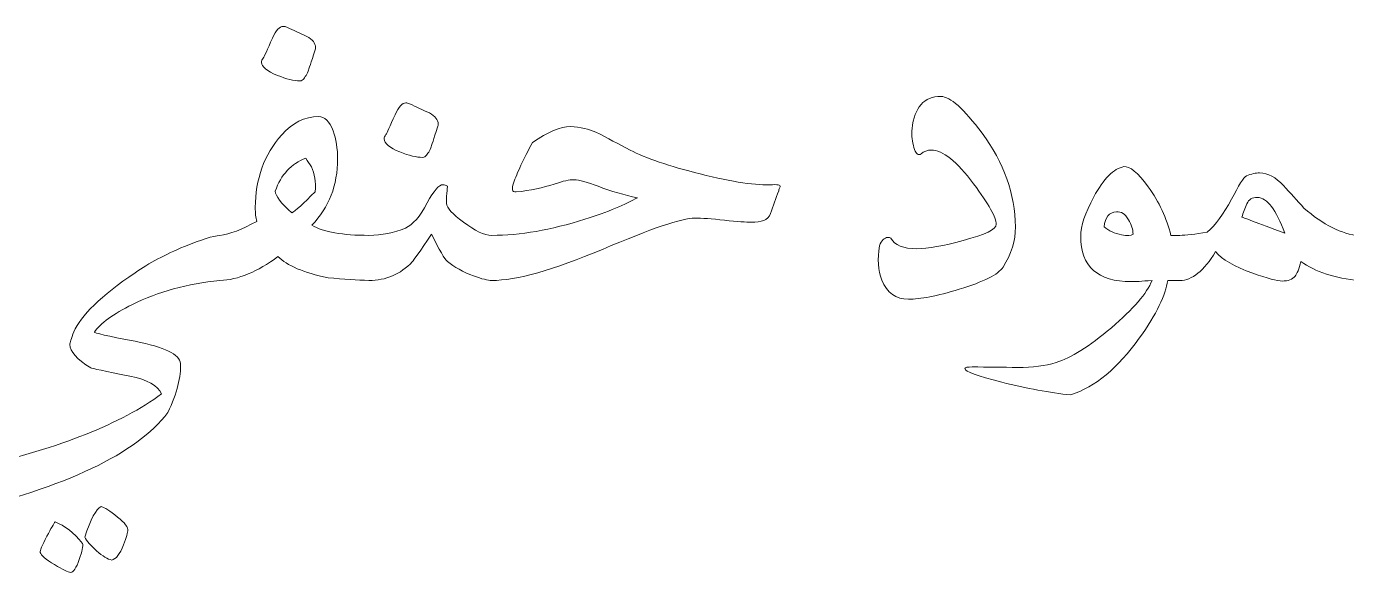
# Model space of a CAD drawing. Extents: x 846 to 947, y 375 to 797.
# Drawn here: x 933.437 to 934.742, y 458.126 to 458.666 of the extents above; entities that cross this region are included whole.
import ezdxf

# ---------------------------------------------------------------- set-up
doc = ezdxf.new("R2010")
doc.units = 0
doc.header["$MEASUREMENT"] = 0
doc.layers.add('Dim', color=252, linetype='CONTINUOUS', lineweight=0)
doc.layers.add('UG-Khartosha', color=252, linetype='CONTINUOUS', lineweight=20)

# ---------------------------------------------------------------- blocks, each defined once
blk = doc.blocks.new('fghty')
at = {"layer": 'UG-Khartosha'}
for points, knots in [([(-277.4049, -80.7722), (-277.4013, -80.7641), (-277.3977, -80.7601), (-277.3938, -80.7601), (-277.3938, -80.7601), (-277.3925, -80.7601), (-277.3912, -80.7604), (-277.3898, -80.761)], [0.5833333, 0.5833333, 0.5833333, 0.5833333, 0.6666667, 0.6666667, 0.6666667, 0.6666667, 0.75, 0.75, 0.75, 0.75]), ([(-277.3693, -80.7705), (-277.3632, -80.7739), (-277.3602, -80.7776), (-277.3602, -80.7818), (-277.3602, -80.7818), (-277.3602, -80.7828), (-277.3604, -80.7839), (-277.3608, -80.7853)], [0.8333333, 0.8333333, 0.8333333, 0.8333333, 0.9166667, 0.9166667, 0.9166667, 0.9166667, 1, 1, 1, 1]), ([(-277.3998, -80.8109), (-277.4107, -80.8066), (-277.4162, -80.802), (-277.4162, -80.7974), (-277.4162, -80.7974), (-277.4162, -80.7961), (-277.4156, -80.7946), (-277.4144, -80.793)], [0.3333333, 0.3333333, 0.3333333, 0.3333333, 0.4166667, 0.4166667, 0.4166667, 0.4166667, 0.5, 0.5, 0.5, 0.5]), ([(-277.374, -80.816), (-277.3746, -80.8164), (-277.3755, -80.8166), (-277.3766, -80.8166), (-277.3766, -80.8166), (-277.3826, -80.8166), (-277.3903, -80.8147), (-277.3998, -80.8109)], [0.1666667, 0.1666667, 0.1666667, 0.1666667, 0.25, 0.25, 0.25, 0.25, 0.3333333, 0.3333333, 0.3333333, 0.3333333]), ([(-276.7414, -80.8663), (-276.739, -80.844), (-276.729, -80.8328), (-276.7115, -80.8328), (-276.7115, -80.8328), (-276.7019, -80.8328), (-276.6877, -80.8454), (-276.6688, -80.8709)], [0.8421053, 0.8421053, 0.8421053, 0.8421053, 0.8947368, 0.8947368, 0.8947368, 0.8947369, 0.9473684, 0.9473684, 0.9473684, 0.9473684]), ([(-277.2777, -80.8517), (-277.2741, -80.8436), (-277.2704, -80.8395), (-277.2666, -80.8395), (-277.2666, -80.8395), (-277.2653, -80.8395), (-277.264, -80.8398), (-277.2626, -80.8404)], [0.5833333, 0.5833333, 0.5833333, 0.5833333, 0.6666667, 0.6666667, 0.6666667, 0.6666667, 0.75, 0.75, 0.75, 0.75]), ([(-277.3953, -80.8726), (-277.3842, -80.86), (-277.3714, -80.8536), (-277.3571, -80.8536), (-277.3571, -80.8536), (-277.3507, -80.8536), (-277.3456, -80.8586), (-277.3418, -80.8686)], [0.5384615, 0.5384615, 0.5384615, 0.5384615, 0.6153846, 0.6153846, 0.6153846, 0.6153846, 0.6923077, 0.6923077, 0.6923077, 0.6923077]), ([(-277.2421, -80.8499), (-277.236, -80.8533), (-277.233, -80.8571), (-277.233, -80.8612), (-277.233, -80.8612), (-277.233, -80.8622), (-277.2332, -80.8633), (-277.2336, -80.8647)], [0.8333333, 0.8333333, 0.8333333, 0.8333333, 0.9166667, 0.9166667, 0.9166667, 0.9166667, 1, 1, 1, 1]), ([(-277.4212, -80.9624), (-277.4222, -80.9585), (-277.4227, -80.9536), (-277.4227, -80.948), (-277.4227, -80.948), (-277.4227, -80.9186), (-277.4135, -80.8934), (-277.3953, -80.8726)], [0.3846154, 0.3846154, 0.3846154, 0.3846154, 0.4615385, 0.4615385, 0.4615385, 0.4615385, 0.5384615, 0.5384615, 0.5384615, 0.5384615]), ([(-277.3418, -80.8686), (-277.3388, -80.877), (-277.3373, -80.8868), (-277.3373, -80.8977), (-277.3373, -80.8977), (-277.3373, -80.9249), (-277.3462, -80.9477), (-277.3639, -80.9664)], [0.6923077, 0.6923077, 0.6923077, 0.6923077, 0.7692308, 0.7692308, 0.7692308, 0.7692308, 0.8461538, 0.8461538, 0.8461538, 0.8461538]), ([(-277.2726, -80.8904), (-277.2835, -80.886), (-277.289, -80.8815), (-277.289, -80.8769), (-277.289, -80.8769), (-277.289, -80.8755), (-277.2884, -80.874), (-277.2872, -80.8724)], [0.3333333, 0.3333333, 0.3333333, 0.3333333, 0.4166667, 0.4166667, 0.4166667, 0.4166667, 0.5, 0.5, 0.5, 0.5]), ([(-276.7321, -80.8924), (-276.7328, -80.893), (-276.7335, -80.8931), (-276.7341, -80.8931), (-276.7341, -80.8931), (-276.7366, -80.8931), (-276.7385, -80.89), (-276.7401, -80.8836)], [0.6842105, 0.6842105, 0.6842105, 0.6842105, 0.7368421, 0.7368421, 0.7368421, 0.7368421, 0.7894737, 0.7894737, 0.7894737, 0.7894737]), ([(-276.6776, -80.9234), (-276.6949, -80.9001), (-276.7096, -80.8884), (-276.7216, -80.8884), (-276.7216, -80.8884), (-276.7256, -80.8884), (-276.7291, -80.8897), (-276.7321, -80.8924)], [0.5789474, 0.5789474, 0.5789474, 0.5789474, 0.6315789, 0.6315789, 0.6315789, 0.631579, 0.6842105, 0.6842105, 0.6842105, 0.6842105]), ([(-277.2468, -80.8955), (-277.2474, -80.8959), (-277.2483, -80.896), (-277.2494, -80.896), (-277.2494, -80.896), (-277.2554, -80.896), (-277.2631, -80.8941), (-277.2726, -80.8904)], [0.1666667, 0.1666667, 0.1666667, 0.1666667, 0.25, 0.25, 0.25, 0.25, 0.3333333, 0.3333333, 0.3333333, 0.3333333]), ([(-276.3947, -80.915), (-276.3895, -80.9131), (-276.385, -80.9121), (-276.3809, -80.9121), (-276.3809, -80.9121), (-276.3724, -80.9121), (-276.3642, -80.9165), (-276.3563, -80.9252)], [0.6666667, 0.6666667, 0.6666667, 0.6666667, 0.7333333, 0.7333333, 0.7333333, 0.7333333, 0.8, 0.8, 0.8, 0.8]), ([(-277.2443, -80.9432), (-277.2376, -80.9306), (-277.2321, -80.9243), (-277.2279, -80.9243), (-277.2279, -80.9243), (-277.2266, -80.9243), (-277.2251, -80.9248), (-277.2234, -80.9257)], [0.5333333, 0.5333333, 0.5333333, 0.5333333, 0.6, 0.6, 0.6, 0.6, 0.6666667, 0.6666667, 0.6666667, 0.6666667]), ([(-276.6884, -80.9822), (-276.6655, -80.9762), (-276.6541, -80.9705), (-276.6541, -80.9653), (-276.6541, -80.9653), (-276.6541, -80.9585), (-276.6619, -80.9446), (-276.6776, -80.9234)], [0.4736842, 0.4736842, 0.4736842, 0.4736842, 0.5263158, 0.5263158, 0.5263158, 0.5263158, 0.5789474, 0.5789474, 0.5789474, 0.5789474]), ([(-276.4925, -81.0237), (-276.5033, -81.0245), (-276.5104, -81.0249), (-276.514, -81.0249), (-276.514, -81.0249), (-276.549, -81.0249), (-276.5665, -81.0093), (-276.5665, -80.9779), (-276.5665, -80.9779), (-276.5665, -80.9674), (-276.562, -80.9537), (-276.5529, -80.937)], [0.5555556, 0.5555556, 0.5555556, 0.5555556, 0.6111111, 0.6111111, 0.6111111, 0.6111111, 0.6666667, 0.6666667, 0.6666667, 0.6666667, 0.7222222, 0.7222222, 0.7222222, 0.7222222]), ([(-276.936, -80.9612), (-276.9494, -80.9597), (-276.9597, -80.959), (-276.9668, -80.959), (-276.9668, -80.959), (-276.9798, -80.959), (-277.0118, -80.9698), (-277.0627, -80.9914)], [0.16, 0.16, 0.16, 0.16, 0.2, 0.2, 0.2, 0.20000001, 0.24, 0.24, 0.24, 0.24]), ([(-276.8952, -80.9614), (-276.8985, -80.9627), (-276.9029, -80.9633), (-276.9084, -80.9633), (-276.9084, -80.9633), (-276.9133, -80.9633), (-276.9224, -80.9626), (-276.936, -80.9612)], [0.08, 0.08, 0.08, 0.08, 0.12, 0.12, 0.12, 0.12000001, 0.16, 0.16, 0.16, 0.16]), ([(-276.7751, -80.9879), (-276.7733, -80.982), (-276.7704, -80.9791), (-276.7663, -80.9791), (-276.7663, -80.9791), (-276.7653, -80.9791), (-276.7645, -80.9793), (-276.7635, -80.9797)], [0.2631579, 0.2631579, 0.2631579, 0.2631579, 0.3157895, 0.3157895, 0.3157895, 0.3157895, 0.3684211, 0.3684211, 0.3684211, 0.3684211]), ([(-276.7635, -80.9797), (-276.7595, -80.987), (-276.7505, -80.9907), (-276.7364, -80.9907), (-276.7364, -80.9907), (-276.725, -80.9907), (-276.709, -80.9879), (-276.6884, -80.9822)], [0.3684211, 0.3684211, 0.3684211, 0.3684211, 0.4210526, 0.4210526, 0.4210526, 0.4210526, 0.4736842, 0.4736842, 0.4736842, 0.4736842]), ([(-276.6925, -81.0328), (-276.7156, -81.0398), (-276.733, -81.0432), (-276.7451, -81.0432), (-276.7451, -81.0432), (-276.7581, -81.0432), (-276.7674, -81.0366), (-276.7728, -81.0232)], [0.1052632, 0.1052632, 0.1052632, 0.1052632, 0.1578947, 0.1578947, 0.1578947, 0.1578947, 0.2105263, 0.2105263, 0.2105263, 0.2105263]), ([(-276.3441, -81.0192), (-276.3467, -81.0226), (-276.3512, -81.0243), (-276.3576, -81.0243), (-276.3576, -81.0243), (-276.3625, -81.0243), (-276.3727, -81.0216), (-276.3879, -81.0161)], [0.1333333, 0.1333333, 0.1333333, 0.1333333, 0.2, 0.2, 0.2, 0.2, 0.2666667, 0.2666667, 0.2666667, 0.2666667]), ([(-277.5934, -81.1144), (-277.6078, -81.1053), (-277.6151, -81.0972), (-277.6151, -81.0901), (-277.6151, -81.0901), (-277.6151, -81.0885), (-277.6137, -81.084), (-277.6108, -81.0769)], [0.75, 0.75, 0.75, 0.75, 0.79166667, 0.79166667, 0.79166667, 0.79166668, 0.83333333, 0.83333333, 0.83333333, 0.83333333]), ([(-276.6484, -81.1292), (-276.6739, -81.1227), (-276.6866, -81.1181), (-276.6866, -81.115), (-276.6866, -81.115), (-276.6866, -81.1139), (-276.6841, -81.1134), (-276.679, -81.1134)], [0.2222222, 0.2222222, 0.2222222, 0.2222222, 0.2777778, 0.2777778, 0.2777778, 0.2777778, 0.3333333, 0.3333333, 0.3333333, 0.3333333])]:
    blk.add_open_spline(points, degree=3, knots=knots, dxfattribs=at)
for points in [[(-277.3898, -80.761), (-277.3831, -80.7641), (-277.3762, -80.7673), (-277.3693, -80.7705)], [(-277.4144, -80.793), (-277.4134, -80.7914), (-277.4101, -80.7845), (-277.4049, -80.7722)], [(-277.3608, -80.7853), (-277.3648, -80.7975), (-277.3671, -80.8046), (-277.3679, -80.8067)], [(-277.3679, -80.8067), (-277.3697, -80.811), (-277.3718, -80.8141), (-277.374, -80.816)], [(-277.2626, -80.8404), (-277.2559, -80.8436), (-277.249, -80.8468), (-277.2421, -80.8499)], [(-277.2872, -80.8724), (-277.2862, -80.8709), (-277.2829, -80.8639), (-277.2777, -80.8517)], [(-277.2336, -80.8647), (-277.2376, -80.8769), (-277.2399, -80.8841), (-277.2406, -80.8861)], [(-277.135, -80.8805), (-277.119, -80.8697), (-277.106, -80.8642), (-277.096, -80.8638)], [(-277.096, -80.8638), (-277.0853, -80.8648), (-277.0764, -80.8667), (-277.0694, -80.8697)], [(-277.0694, -80.8697), (-277.0576, -80.876), (-277.0457, -80.8822), (-277.0339, -80.8884)], [(-276.7401, -80.8836), (-276.7415, -80.8771), (-276.742, -80.8714), (-276.7414, -80.8663)], [(-276.6688, -80.8709), (-276.6462, -80.9015), (-276.6347, -80.934), (-276.6343, -80.9681)], [(-277.2406, -80.8861), (-277.2425, -80.8904), (-277.2446, -80.8935), (-277.2468, -80.8955)], [(-277.1548, -80.9229), (-277.1512, -80.912), (-277.1446, -80.8978), (-277.135, -80.8805)], [(-277.0339, -80.8884), (-277.0178, -80.8967), (-276.9936, -80.905), (-276.9612, -80.9132)], [(-277.3704, -80.8969), (-277.3854, -80.9025), (-277.396, -80.9139), (-277.402, -80.9311)], [(-277.3645, -80.9059), (-277.3663, -80.9029), (-277.3683, -80.8999), (-277.3704, -80.8969)], [(-277.3605, -80.9316), (-277.3598, -80.9212), (-277.361, -80.9127), (-277.3645, -80.9059)], [(-276.9612, -80.9132), (-276.9273, -80.9217), (-276.9023, -80.9254), (-276.8863, -80.9243)], [(-276.5529, -80.937), (-276.5428, -80.9179), (-276.5323, -80.9075), (-276.5216, -80.9056)], [(-276.5216, -80.9056), (-276.5158, -80.9047), (-276.5074, -80.9117), (-276.4964, -80.9265)], [(-276.4102, -80.9395), (-276.4027, -80.9251), (-276.3974, -80.9169), (-276.3947, -80.915)], [(-277.402, -80.9311), (-277.4016, -80.936), (-277.3959, -80.9435), (-277.3848, -80.9536)], [(-277.2234, -80.9257), (-277.2234, -80.9266), (-277.2236, -80.9292), (-277.224, -80.9333)], [(-277.1559, -80.9296), (-277.1563, -80.928), (-277.1559, -80.9257), (-277.1548, -80.9229)], [(-277.1522, -80.9319), (-277.1543, -80.9321), (-277.1555, -80.9313), (-277.1559, -80.9296)], [(-277.1126, -80.9237), (-277.1241, -80.9275), (-277.1373, -80.9302), (-277.1522, -80.9319)], [(-277.092, -80.9192), (-277.0967, -80.919), (-277.1036, -80.9205), (-277.1126, -80.9237)], [(-277.0671, -80.9259), (-277.0783, -80.9216), (-277.0866, -80.9194), (-277.092, -80.9192)], [(-277.0262, -80.9378), (-277.0399, -80.9352), (-277.0536, -80.9312), (-277.0671, -80.9259)], [(-276.8798, -80.9308), (-276.8826, -80.9387), (-276.8855, -80.9465), (-276.8883, -80.9542)], [(-276.8863, -80.9243), (-276.8825, -80.9241), (-276.8802, -80.9243), (-276.8792, -80.9249)], [(-276.8787, -80.9274), (-276.8794, -80.9292), (-276.8798, -80.9304), (-276.8798, -80.9308)], [(-276.8792, -80.9249), (-276.8783, -80.9254), (-276.8781, -80.9262), (-276.8787, -80.9274)], [(-276.4964, -80.9265), (-276.4851, -80.9423), (-276.4773, -80.9591), (-276.473, -80.9769)], [(-276.3563, -80.9252), (-276.349, -80.9329), (-276.342, -80.9407), (-276.335, -80.9486)], [(-277.3848, -80.9536), (-277.381, -80.9514), (-277.373, -80.9441), (-277.3605, -80.9316)], [(-277.2669, -80.9693), (-277.2594, -80.966), (-277.2518, -80.9574), (-277.2443, -80.9432)], [(-277.224, -80.9333), (-277.2243, -80.9374), (-277.2245, -80.941), (-277.2245, -80.9438)], [(-277.2245, -80.9438), (-277.224, -80.9483), (-277.2181, -80.9548), (-277.2067, -80.9633)], [(-277.081, -80.9602), (-277.0567, -80.9525), (-277.0385, -80.945), (-277.0262, -80.9378)], [(-276.4353, -80.9735), (-276.4265, -80.9661), (-276.4181, -80.9548), (-276.4102, -80.9395)], [(-276.3941, -80.9442), (-276.396, -80.9488), (-276.3977, -80.9533), (-276.3995, -80.9579)], [(-276.3831, -80.9375), (-276.3886, -80.9373), (-276.3922, -80.9395), (-276.3941, -80.9442)], [(-276.3548, -80.9746), (-276.3637, -80.9502), (-276.3731, -80.9379), (-276.3831, -80.9375)], [(-276.8883, -80.9542), (-276.8896, -80.9578), (-276.892, -80.9602), (-276.8952, -80.9614)], [(-276.5295, -80.9526), (-276.537, -80.9529), (-276.5413, -80.9581), (-276.5422, -80.9681)], [(-276.5168, -80.9608), (-276.5203, -80.9545), (-276.5246, -80.9518), (-276.5295, -80.9526)], [(-276.3995, -80.9579), (-276.3993, -80.9579), (-276.3844, -80.9635), (-276.3548, -80.9746)], [(-276.335, -80.9486), (-276.3151, -80.9659), (-276.2959, -80.9755), (-276.2774, -80.9775)], [(-277.4594, -80.9769), (-277.4493, -80.9757), (-277.4365, -80.9709), (-277.4212, -80.9624)], [(-277.3639, -80.9664), (-277.3519, -80.9734), (-277.3322, -80.9769), (-277.3048, -80.9769)], [(-277.3048, -80.9769), (-277.2914, -80.9769), (-277.2787, -80.9743), (-277.2669, -80.9693)], [(-277.2067, -80.9633), (-277.1948, -80.9723), (-277.1851, -80.9769), (-277.1774, -80.9769)], [(-277.1774, -80.9769), (-277.1481, -80.9769), (-277.116, -80.9713), (-277.081, -80.9602)], [(-276.6343, -80.9681), (-276.6341, -80.9824), (-276.6384, -80.9964), (-276.6471, -81.0099)], [(-276.5422, -80.9681), (-276.5373, -80.9722), (-276.5313, -80.9749), (-276.5241, -80.9763)], [(-276.5122, -80.9757), (-276.5122, -80.9708), (-276.5138, -80.9658), (-276.5168, -80.9608)], [(-277.4962, -80.9884), (-277.4786, -80.9813), (-277.4663, -80.9775), (-277.4594, -80.9769)], [(-277.2398, -80.9757), (-277.2518, -80.9935), (-277.2586, -81.0029), (-277.2598, -81.0043)], [(-277.2234, -81.004), (-277.2263, -81.0016), (-277.2317, -80.9921), (-277.2398, -80.9757)], [(-276.5241, -80.9763), (-276.5181, -80.9775), (-276.5142, -80.9773), (-276.5122, -80.9757)], [(-276.473, -80.9769), (-276.473, -80.9769), (-276.4636, -80.9769), (-276.4636, -80.9769)], [(-276.4636, -80.9769), (-276.4574, -80.9769), (-276.448, -80.9757), (-276.4353, -80.9735)], [(-277.5473, -81.0156), (-277.533, -81.0057), (-277.5159, -80.9967), (-277.4962, -80.9884)], [(-277.3992, -80.9989), (-277.4203, -81.0147), (-277.4404, -81.023), (-277.4594, -81.0237)], [(-277.3472, -81.021), (-277.3725, -81.0156), (-277.3898, -81.0083), (-277.3992, -80.9989)], [(-277.0627, -80.9914), (-277.1135, -81.0129), (-277.1517, -81.0237), (-277.1774, -81.0237)], [(-276.7728, -81.0232), (-276.7768, -81.0132), (-276.7775, -81.0015), (-276.7751, -80.9879)], [(-276.4266, -80.9937), (-276.4386, -81.0137), (-276.451, -81.0237), (-276.4636, -81.0237)], [(-276.3879, -81.0161), (-276.4071, -81.0094), (-276.42, -81.0019), (-276.4266, -80.9937)], [(-277.2598, -81.0043), (-277.2723, -81.0173), (-277.2872, -81.0237), (-277.3048, -81.0237)], [(-277.1963, -81.0189), (-277.2072, -81.0148), (-277.2162, -81.0098), (-277.2234, -81.004)], [(-276.6471, -81.0099), (-276.652, -81.0175), (-276.6671, -81.0251), (-276.6925, -81.0328)], [(-276.3381, -81.004), (-276.3401, -81.0117), (-276.342, -81.0168), (-276.3441, -81.0192)], [(-276.2774, -81.0237), (-276.3028, -81.0215), (-276.3231, -81.0149), (-276.3381, -81.004)], [(-277.6108, -81.0769), (-277.6041, -81.0603), (-277.5829, -81.0399), (-277.5473, -81.0156)], [(-277.4594, -81.0237), (-277.4932, -81.0271), (-277.5234, -81.0354), (-277.5501, -81.0486)], [(-277.3048, -81.0237), (-277.3168, -81.0232), (-277.331, -81.0222), (-277.3472, -81.021)], [(-277.1774, -81.0237), (-277.1813, -81.0237), (-277.1876, -81.0221), (-277.1963, -81.0189)], [(-276.5347, -81.0727), (-276.5118, -81.0533), (-276.4978, -81.037), (-276.4925, -81.0237)], [(-276.4763, -81.0237), (-276.4781, -81.0384), (-276.4878, -81.0584), (-276.5058, -81.0836)], [(-276.4636, -81.0237), (-276.4636, -81.0237), (-276.4763, -81.0237), (-276.4763, -81.0237)], [(-277.5501, -81.0486), (-277.5702, -81.0586), (-277.5834, -81.0681), (-277.5896, -81.0772)], [(-277.5896, -81.0772), (-277.5902, -81.0781), (-277.5761, -81.0813), (-277.5473, -81.0867)], [(-276.592, -81.1088), (-276.5767, -81.1043), (-276.5577, -81.0922), (-276.5347, -81.0727)], [(-277.5473, -81.0867), (-277.5168, -81.0928), (-277.5012, -81.1004), (-277.5004, -81.1097)], [(-276.5058, -81.0836), (-276.5279, -81.1145), (-276.5516, -81.1342), (-276.5769, -81.1424)], [(-276.6318, -81.1139), (-276.6165, -81.1139), (-276.6033, -81.1122), (-276.592, -81.1088)], [(-277.5527, -81.1229), (-277.5788, -81.1177), (-277.5924, -81.1148), (-277.5934, -81.1144)], [(-277.5199, -81.1413), (-277.5238, -81.1328), (-277.5347, -81.1267), (-277.5527, -81.1229)], [(-277.5004, -81.1097), (-277.4994, -81.1232), (-277.5038, -81.1403), (-277.5133, -81.1608)], [(-276.679, -81.1134), (-276.6634, -81.1135), (-276.6476, -81.1137), (-276.6318, -81.1139)], [(-276.5769, -81.1424), (-276.5985, -81.1402), (-276.6223, -81.1357), (-276.6484, -81.1292)], [(-277.7095, -81.2167), (-277.6251, -81.1974), (-277.5618, -81.1722), (-277.5199, -81.1413)], [(-277.5133, -81.1608), (-277.5463, -81.2035), (-277.6189, -81.2382), (-277.7312, -81.2645)], [(-277.5996, -81.29), (-277.5934, -81.2711), (-277.5877, -81.2605), (-277.5826, -81.2583)], [(-277.5826, -81.2583), (-277.5807, -81.2583), (-277.576, -81.2611), (-277.5685, -81.2668)], [(-277.5685, -81.2668), (-277.56, -81.273), (-277.5555, -81.2781), (-277.5549, -81.2821)], [(-277.6388, -81.2891), (-277.6345, -81.2808), (-277.6317, -81.2758), (-277.6303, -81.2741)], [(-277.6303, -81.2741), (-277.6206, -81.2779), (-277.611, -81.2853), (-277.6018, -81.2964)], [(-277.5549, -81.2821), (-277.5549, -81.2848), (-277.5564, -81.2902), (-277.5594, -81.2979)], [(-277.6457, -81.3058), (-277.6461, -81.3042), (-277.6439, -81.2987), (-277.6388, -81.2891)], [(-277.6018, -81.2964), (-277.6011, -81.2992), (-277.6022, -81.3048), (-277.6052, -81.3131)], [(-277.5873, -81.3042), (-277.5936, -81.2986), (-277.5976, -81.2939), (-277.5996, -81.29)], [(-277.5594, -81.2979), (-277.5632, -81.3076), (-277.5672, -81.3129), (-277.5716, -81.3137)], [(-277.6309, -81.3185), (-277.6402, -81.3128), (-277.6451, -81.3086), (-277.6457, -81.3058)], [(-277.6052, -81.3131), (-277.6084, -81.322), (-277.6114, -81.3265), (-277.6142, -81.3267)], [(-277.5716, -81.3137), (-277.5757, -81.3129), (-277.5809, -81.3097), (-277.5873, -81.3042)], [(-277.6142, -81.3267), (-277.6171, -81.3263), (-277.6226, -81.3235), (-277.6309, -81.3185)]]:
    blk.add_open_spline(points, degree=3, dxfattribs=at)

msp = doc.modelspace()

# ---------------------------------------------------------------- block references
at = {"layer": 'Dim', "linetype": 'Continuous', "xscale": 0.952857142857144, "yscale": 0.952857142857144, "zscale": 0.952857142857144}
msp.add_blockref('fghty', (1198.0078, 535.6188), dxfattribs=at)

doc.saveas('drawing.dxf')
